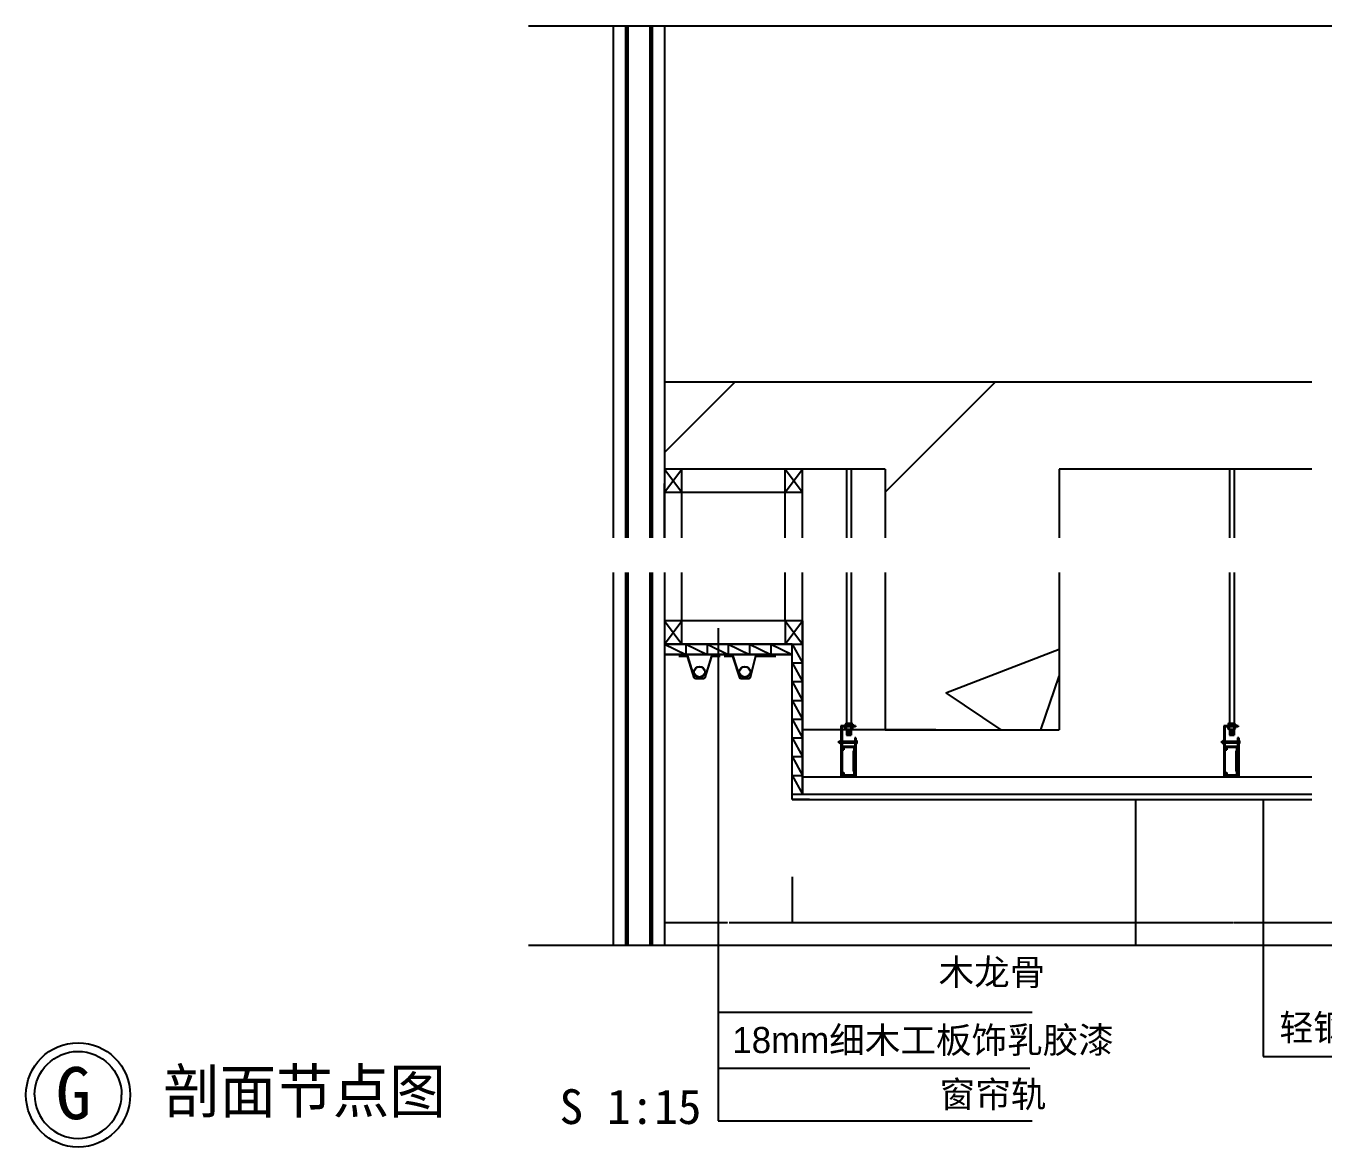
# Model space of a CAD drawing. Header units: metres. Extents: x -105817 to -101851, y -92490 to -90457.
# Drawn here: x -105817 to -103579, y -92444 to -90509 of the extents above; entities that cross this region are included whole.
import ezdxf

# ---------------------------------------------------------------- set-up
doc = ezdxf.new("R2010")
doc.units = ezdxf.units.M
for name, color, linetype in [('10', 8, 'Continuous'), ('12', 1, 'Continuous'), ('15', 2, 'Continuous'), ('18', 4, 'Continuous'), ('20', 1, 'Continuous'), ('3墙体', 2, 'Continuous'), ('4', 3, 'Continuous'), ('4门窗', 3, 'Continuous'), ('5', 3, 'Continuous'), ('7', 7, 'Continuous'), ('8', 7, 'Continuous'), ('8标注', 7, 'Continuous'), ('BHATCH', 8, 'Continuous'), ('家具', 3, 'Continuous')]:
    doc.layers.add(name, color=color, linetype=linetype)
doc.dimstyles.get("Standard").update_dxf_attribs({"dimtxt": 2.5, "dimasz": 2.5, "dimexe": 1.25, "dimexo": 0.625, "dimtad": 1, "dimcen": 2.5, "dimazin": 3, "dimtfac": 1, "dimtmove": 0, "dimatfit": 3})

# ---------------------------------------------------------------- blocks, each defined once
blk = doc.blocks.new('HY-4')
at = {"layer": '20'}
for points in [[(-5, 0, -1), (5, 0, -1)], [(-5, 0, 1), (5, 0, 1)]]:
    blk.add_lwpolyline(points, format="xyb", dxfattribs=at)
blk.add_circle((0, 0), 6, dxfattribs=at)
blk.add_circle((0, 0), 6, dxfattribs=at)
blk = doc.blocks.new('_CLOSEDFILLED')
at = {"color": 0, "linetype": 'BYBLOCK'}
blk.add_solid([(-1, 0.2), (0, 0), (-1, -0.2)], dxfattribs=at)
blk = doc.blocks.new('*D2')
for p, q in [((-104495.43, -91977.33), (-104495.43, -92056.58)), ((-102973.39, -91980.74), (-102973.39, -92056.58)), ((-103734.91, -92056.58), (-104495.68, -92056.58)), ((-102973.14, -92056.58), (-103733.91, -92056.58))]:
    blk.add_line(p, q)
at = {"layer": 'Defpoints'}
for p in [(-104495.43, -91977.33), (-102973.39, -91980.74), (-102973.39, -92056.58)]:
    blk.add_point(p, dxfattribs=at)
at = {"layer": '7', "xscale": 0.25, "yscale": 0.25}
blk.add_blockref('_CLOSEDFILLED', (-104495.43, -92056.58), dxfattribs=at)
at = {"layer": '7', "xscale": 0.25, "yscale": 0.25, "rotation": 180}
blk.add_blockref('_CLOSEDFILLED', (-102973.39, -92056.58), dxfattribs=at)
at = {"layer": '7', "insert": (-103734.41, -92056.58), "char_height": 1, "attachment_point": 5}
blk.add_mtext('N', dxfattribs=at)
blk = doc.blocks.new('*D3')
for p, q in [((-104715.43, -91980.74), (-104715.43, -92056.58)), ((-104495.43, -91977.33), (-104495.43, -92056.58)), ((-104606.93, -92056.58), (-104715.68, -92056.58)), ((-104495.18, -92056.58), (-104603.93, -92056.58))]:
    blk.add_line(p, q)
at = {"layer": 'Defpoints'}
for p in [(-104715.43, -91980.74), (-104495.43, -91977.33), (-104495.43, -92056.58)]:
    blk.add_point(p, dxfattribs=at)
at = {"layer": '7', "xscale": 0.25, "yscale": 0.25}
blk.add_blockref('_CLOSEDFILLED', (-104715.43, -92056.58), dxfattribs=at)
at = {"layer": '7', "xscale": 0.25, "yscale": 0.25, "rotation": 180}
blk.add_blockref('_CLOSEDFILLED', (-104495.43, -92056.58), dxfattribs=at)
at = {"layer": '7', "insert": (-104605.43, -92056.58), "char_height": 1, "attachment_point": 5}
blk.add_mtext('220', dxfattribs=at)

msp = doc.modelspace()

# ---------------------------------------------------------------- hatches: boundary and pattern name
at = {"layer": '10'}
h = msp.add_hatch(dxfattribs=at)
h.set_pattern_fill('ANSI32', scale=100)
h.paths.add_polyline_path([(-102483.46, -91151.87), (-102505.77, -91151.87), (-102520.58, -91154.04), (-102520.58, -91149.02), (-102505.77, -91146.85), (-102505.77, -91144.11), (-102520.58, -91141.94), (-102520.58, -91136.93), (-102505.77, -91139.09), (-102483.46, -91139.09), (-102483.46, -91123.65), (-103538.73, -91123.65), (-103538.73, -91273.65), (-102949.13, -91273.65), (-102949.13, -91251.34), (-102951.3, -91236.52), (-102946.28, -91236.52), (-102944.11, -91251.34), (-102941.37, -91251.34), (-102939.2, -91236.52), (-102934.18, -91236.52), (-102936.35, -91251.34), (-102936.35, -91273.65), (-102921.39, -91273.65), (-102783.46, -91273.65), (-102783.46, -91392.06), (-102483.46, -91392.06)])
h.paths.add_polyline_path([(-102938.75, -91233.25), (-102937.18, -91233.25), (-102938.75, -91231.69)])
h.paths.add_polyline_path([(-102523.86, -91141.49), (-102523.86, -91139.92), (-102525.42, -91141.49)])
h.paths.add_polyline_path([(-103598.73, -91123.65), (-104715.43, -91123.65), (-104715.43, -91273.65), (-103598.73, -91273.65)])
h.paths.add_polyline_path([(-104034.81, -91273.65), (-104334.81, -91273.65), (-104334.81, -91392.06), (-104034.81, -91392.06)])
h.paths.add_polyline_path([(-104034.81, -91452.06), (-104334.81, -91452.06), (-104334.81, -91723.65), (-104034.81, -91723.65)])
h.paths.add_polyline_path([(-102483.46, -91509.28), (-102505.77, -91509.28), (-102520.58, -91511.45), (-102520.58, -91506.43), (-102505.77, -91504.27), (-102505.77, -91501.52), (-102520.58, -91499.36), (-102520.58, -91494.34), (-102505.77, -91496.5), (-102483.46, -91496.5), (-102483.46, -91452.06), (-102783.46, -91452.06), (-102783.46, -91723.65), (-102483.46, -91723.65), (-102483.46, -91723.65), (-102483.46, -91723.65)])
h.paths.add_polyline_path([(-102523.86, -91498.9), (-102523.86, -91497.34), (-102525.42, -91498.9)])
h = msp.add_hatch(dxfattribs=at)
h.set_pattern_fill('AR-CONC', scale=12)
h.paths.add_polyline_path([(-103598.73, -91123.65), (-104715.43, -91123.65), (-104715.43, -91273.65), (-103598.73, -91273.65)])
h = msp.add_hatch(dxfattribs=at)
h.set_pattern_fill('AR-CONC', scale=12)
h.paths.add_polyline_path([(-102783.46, -91452.06), (-102783.46, -91723.65), (-102483.46, -91723.65), (-102483.46, -91723.65), (-102483.46, -91723.65), (-102483.46, -91509.28), (-102505.77, -91509.28), (-102523.86, -91511.93), (-102523.86, -91508.45), (-102526.22, -91506.09), (-102526.22, -91496.06), (-102520.58, -91497.84), (-102520.58, -91494.34), (-102505.77, -91496.5), (-102483.46, -91496.5), (-102483.46, -91452.06)])
h.paths.add_polyline_path([(-102483.46, -91392.06), (-102483.46, -91151.87), (-102505.77, -91151.87), (-102523.86, -91154.52), (-102523.86, -91151.04), (-102526.22, -91148.68), (-102526.22, -91138.65), (-102520.58, -91140.43), (-102520.58, -91136.93), (-102505.77, -91139.09), (-102483.46, -91139.09), (-102483.46, -91123.65), (-103538.73, -91123.65), (-103538.73, -91273.65), (-102949.13, -91273.65), (-102949.13, -91251.34), (-102951.78, -91233.25), (-102948.3, -91233.25), (-102945.94, -91230.89), (-102935.91, -91230.89), (-102937.69, -91236.52), (-102934.18, -91236.52), (-102936.35, -91251.34), (-102936.35, -91273.65), (-102921.39, -91273.65), (-102783.46, -91273.65), (-102783.46, -91392.06)])
h.paths.add_polyline_path([(-104334.81, -91452.06), (-104334.81, -91723.65), (-104034.81, -91723.65), (-104034.81, -91452.06)])
h = msp.add_hatch(dxfattribs=at)
h.set_pattern_fill('AR-CONC', scale=12)
h.paths.add_polyline_path([(-104034.81, -91273.65), (-104334.81, -91273.65), (-104334.81, -91392.06), (-104034.81, -91392.06)])
h = msp.add_hatch(dxfattribs=at)
h.set_pattern_fill('DOTS', scale=80)
h.paths.add_polyline_path([(-102970.39, -91834.65), (-103538.73, -91834.65), (-103538.73, -91843.65), (-102970.39, -91843.65)])
h.paths.add_polyline_path([(-103598.73, -91834.65), (-104495.43, -91834.65), (-104495.43, -91843.65), (-104465.43, -91843.65), (-103598.73, -91843.65)])

# ---------------------------------------------------------------- linework, layer by layer
for p, q in [((-104715.43, -91575.65), (-104678.77, -91593.65)), ((-104678.77, -91575.65), (-104642.1, -91593.65)), ((-104678.77, -91575.65), (-104678.77, -91593.65)), ((-104642.1, -91575.65), (-104605.43, -91593.65)), ((-104642.1, -91575.65), (-104642.1, -91593.65)), ((-104605.43, -91575.65), (-104568.77, -91593.65)), ((-104605.43, -91575.65), (-104605.43, -91593.65)), ((-104568.77, -91575.65), (-104532.1, -91593.65)), ((-104568.77, -91575.65), (-104568.77, -91593.65)), ((-104532.1, -91575.65), (-104495.43, -91593.65)), ((-104532.1, -91575.65), (-104532.1, -91593.65)), ((-104495.43, -91575.65), (-104477.43, -91608.02)), ((-104495.43, -91608.02), (-104477.43, -91640.4)), ((-104495.43, -91608.02), (-104477.43, -91608.02)), ((-104477.43, -91831.65), (-104477.43, -91603.65)), ((-104495.43, -91640.4), (-104477.43, -91672.77)), ((-104495.43, -91640.4), (-104477.43, -91640.4)), ((-104495.43, -91672.77), (-104477.43, -91705.15)), ((-104495.43, -91672.77), (-104477.43, -91672.77)), ((-104495.43, -91705.15), (-104477.43, -91737.52)), ((-104495.43, -91705.15), (-104477.43, -91705.15)), ((-104247.43, -91723.65), (-104477.43, -91723.65)), ((-104495.43, -91737.52), (-104477.43, -91769.9)), ((-104495.43, -91737.52), (-104477.43, -91737.52)), ((-104495.43, -91769.9), (-104477.43, -91802.27)), ((-104495.43, -91769.9), (-104477.43, -91769.9)), ((-104495.43, -91802.27), (-104477.43, -91834.65)), ((-104495.43, -91802.27), (-104477.43, -91802.27)), ((-103902.81, -91843.65), (-103902.81, -92095.37))]:
    msp.add_line(p, q, dxfattribs=at)
at = {"layer": '12'}
for p, q in [((-104715.43, -91575.65), (-104477.43, -91575.65)), ((-104495.43, -91834.65), (-103598.73, -91834.65))]:
    msp.add_line(p, q, dxfattribs=at)
at = {"layer": '15'}
for p, q in [((-104715.43, -91392.06), (-104715.43, -91298.73)), ((-104495.43, -91843.65), (-104495.43, -91575.65)), ((-104495.43, -91593.65), (-104715.43, -91593.65))]:
    msp.add_line(p, q, dxfattribs=at)
at = {"layer": '18'}
for p, q in [((-103598.73, -91123.65), (-104715.43, -91123.65)), ((-104334.81, -91273.65), (-104715.43, -91273.65)), ((-104334.81, -91273.65), (-104334.81, -91392.06)), ((-104034.81, -91273.65), (-104034.81, -91392.06)), ((-103598.73, -91273.65), (-104034.81, -91273.65)), ((-104034.81, -91273.65), (-104034.81, -91392.06)), ((-104334.81, -91452.06), (-104334.81, -91723.65)), ((-104034.81, -91452.06), (-104034.81, -91723.65)), ((-104034.81, -91452.06), (-104034.81, -91723.65)), ((-104334.81, -91723.65), (-104034.81, -91723.65)), ((-104334.81, -91723.65), (-104034.81, -91723.65))]:
    msp.add_line(p, q, dxfattribs=at)
at = {"layer": '20'}
for p, q in [((-104950.02, -90509.05), (-103559.83, -90509.05)), ((-104950.02, -92095.37), (-103559.83, -92095.37))]:
    msp.add_line(p, q, dxfattribs=at)
at = {"layer": '3墙体'}
for p, q in [((-104715.43, -91593.65), (-104495.43, -91593.65)), ((-104465.43, -91843.65), (-104495.43, -91843.65)), ((-104495.43, -91843.65), (-103598.73, -91843.65))]:
    msp.add_line(p, q, dxfattribs=at)
at = {"layer": '4'}
for p, q in [((-104803.91, -90509.05), (-104803.91, -91392.06)), ((-104715.43, -90509.05), (-104715.43, -91392.06)), ((-104715.43, -91313.65), (-104685.43, -91273.65)), ((-104715.43, -91273.65), (-104685.43, -91313.65)), ((-104715.43, -91273.65), (-104715.43, -91392.06)), ((-104685.43, -91392.06), (-104685.43, -91273.65)), ((-104507.43, -91313.65), (-104477.43, -91273.65)), ((-104507.43, -91273.65), (-104477.43, -91313.65)), ((-104507.43, -91313.65), (-104507.43, -91273.65)), ((-104477.43, -91392.06), (-104477.43, -91273.65)), ((-104715.43, -91313.65), (-104477.43, -91313.65)), ((-104507.43, -91392.06), (-104507.43, -91313.65)), ((-104803.91, -91452.06), (-104803.91, -92095.37)), ((-104715.43, -91452.06), (-104715.43, -92095.37)), ((-104715.43, -91452.06), (-104715.43, -91575.65)), ((-104685.43, -91575.65), (-104685.43, -91452.06)), ((-104507.43, -91535.65), (-104507.43, -91452.06)), ((-104477.43, -91575.65), (-104477.43, -91452.06)), ((-104477.43, -91535.65), (-104715.43, -91535.65)), ((-104715.43, -91575.65), (-104685.43, -91535.65)), ((-104715.43, -91535.65), (-104685.43, -91575.65)), ((-104715.43, -91535.65), (-104715.43, -91575.65)), ((-104507.43, -91575.65), (-104477.43, -91535.65)), ((-104507.43, -91535.65), (-104477.43, -91575.65)), ((-104495.43, -91575.65), (-104715.43, -91575.65)), ((-104715.43, -91575.65), (-104685.43, -91575.65))]:
    msp.add_line(p, q, dxfattribs=at)
msp.add_lwpolyline([(-104507.43, -91575.65), (-104477.43, -91575.65), (-104477.43, -91535.65), (-104507.43, -91535.65)], close=True, dxfattribs=at)
at = {"layer": '4门窗'}
msp.add_line((-104477.43, -91535.65), (-104477.43, -91834.65), dxfattribs=at)
at = {"layer": '5'}
msp.add_line((-104477.43, -91804.65), (-103598.73, -91804.65), dxfattribs=at)
at = {"layer": 'BHATCH'}
for p, q in [((-104782.98, -90509.05), (-104782.98, -91392.06)), ((-104780.98, -90509.05), (-104780.98, -91392.06)), ((-104778.98, -90509.05), (-104778.98, -91392.06)), ((-104740.56, -90509.05), (-104740.56, -91392.06)), ((-104738.56, -90509.05), (-104738.56, -91392.06)), ((-104736.56, -90509.05), (-104736.56, -91392.06)), ((-104782.98, -91452.06), (-104782.98, -92095.37)), ((-104780.98, -91452.06), (-104780.98, -92095.37)), ((-104778.98, -91452.06), (-104778.98, -92095.37)), ((-104740.56, -91452.06), (-104740.56, -92095.37)), ((-104738.56, -91452.06), (-104738.56, -92095.37)), ((-104736.56, -91452.06), (-104736.56, -92095.37))]:
    msp.add_line(p, q, dxfattribs=at)
at = {"layer": '家具'}
for p, q in [((-104401.26, -91273.65), (-104401.26, -91392.06)), ((-104393.26, -91273.65), (-104393.26, -91392.06)), ((-103740.72, -91273.65), (-103740.72, -91392.06)), ((-103732.72, -91273.65), (-103732.72, -91392.06)), ((-104401.26, -91452.06), (-104401.26, -91712.78)), ((-104393.26, -91452.06), (-104393.26, -91712.78)), ((-103740.72, -91452.06), (-103740.72, -91712.78)), ((-103732.72, -91452.06), (-103732.72, -91712.78)), ((-104675.69, -91596.17), (-104664.12, -91633.32)), ((-104675.69, -91596.89), (-104664.12, -91634.04)), ((-104634.55, -91596.17), (-104646.12, -91633.32)), ((-104634.55, -91596.89), (-104646.12, -91634.04)), ((-104597.42, -91596.17), (-104585.84, -91633.32)), ((-104597.42, -91596.89), (-104585.84, -91634.04)), ((-104558.27, -91596.17), (-104567.85, -91633.32)), ((-104558.27, -91596.89), (-104567.85, -91634.04)), ((-104402.45, -91712.81), (-104401.26, -91712.81)), ((-104393.26, -91712.58), (-104401.26, -91712.58)), ((-104401.26, -91712.81), (-104392.06, -91712.81)), ((-103741.91, -91712.81), (-103740.72, -91712.81)), ((-103732.72, -91712.58), (-103740.72, -91712.58)), ((-103740.72, -91712.81), (-103731.53, -91712.81)), ((-104386.27, -91716.65), (-104411.27, -91716.65)), ((-104411.27, -91716.65), (-104411.27, -91804.65)), ((-104386.27, -91718.65), (-104409.27, -91718.65)), ((-104409.27, -91718.65), (-104409.27, -91802.65)), ((-104403.64, -91714), (-104403.64, -91716.69)), ((-104403.64, -91721.26), (-104403.64, -91718.58)), ((-104402.45, -91722.45), (-104401.26, -91722.45)), ((-104401.26, -91714), (-104401.26, -91716.69)), ((-104401.26, -91716.69), (-104401.26, -91716.71)), ((-104401.26, -91721.26), (-104401.26, -91718.58)), ((-104401.26, -91722.45), (-104401.26, -91732.64)), ((-104401.26, -91722.45), (-104392.06, -91722.45)), ((-104401.26, -91723.22), (-104393.26, -91724)), ((-104393.26, -91724.16), (-104401.26, -91723.99)), ((-104401.26, -91724.1), (-104393.26, -91724.83)), ((-104393.26, -91725.03), (-104401.26, -91725.03)), ((-104401.26, -91725.11), (-104393.26, -91725.7)), ((-104393.26, -91725.89), (-104401.26, -91726.08)), ((-104401.26, -91726.18), (-104393.26, -91726.96)), ((-104393.26, -91727.1), (-104401.26, -91726.93)), ((-104401.26, -91727.05), (-104393.26, -91727.78)), ((-104393.26, -91727.96), (-104401.26, -91727.96)), ((-104401.26, -91728.06), (-104393.26, -91728.65)), ((-104393.26, -91728.82), (-104401.26, -91729)), ((-104401.26, -91729.08), (-104393.26, -91729.4)), ((-104401.26, -91729.99), (-104393.26, -91729.67)), ((-104393.26, -91730.25), (-104401.26, -91730.06)), ((-104401.26, -91731.01), (-104393.26, -91730.42)), ((-104393.26, -91731.11), (-104401.26, -91731.11)), ((-104401.26, -91732.01), (-104393.26, -91731.28)), ((-104393.26, -91731.96), (-104401.26, -91732.14)), ((-104401.26, -91732.64), (-104393.26, -91732.64)), ((-104393.26, -91714), (-104393.26, -91716.69)), ((-104393.26, -91716.69), (-104393.26, -91716.71)), ((-104393.26, -91721.26), (-104393.26, -91718.58)), ((-104393.26, -91722.45), (-104393.26, -91732.64)), ((-104390.87, -91714), (-104390.87, -91716.69)), ((-104390.87, -91721.26), (-104390.87, -91718.58)), ((-104386.27, -91716.65), (-104386.27, -91718.65)), ((-103750.73, -91716.65), (-103750.73, -91804.65)), ((-103725.73, -91716.65), (-103750.73, -91716.65)), ((-103748.73, -91718.65), (-103748.73, -91802.65)), ((-103725.73, -91718.65), (-103748.73, -91718.65)), ((-103743.1, -91714), (-103743.1, -91716.69)), ((-103743.1, -91721.26), (-103743.1, -91718.58)), ((-103741.91, -91722.45), (-103740.72, -91722.45)), ((-103740.72, -91714), (-103740.72, -91716.69)), ((-103740.72, -91716.69), (-103740.72, -91716.71)), ((-103740.72, -91721.26), (-103740.72, -91718.58)), ((-103740.72, -91722.45), (-103731.53, -91722.45)), ((-103740.72, -91722.45), (-103740.72, -91732.64)), ((-103740.72, -91723.22), (-103732.72, -91724)), ((-103732.72, -91724.16), (-103740.72, -91723.99)), ((-103740.72, -91724.1), (-103732.72, -91724.83)), ((-103732.72, -91725.03), (-103740.72, -91725.03)), ((-103740.72, -91725.11), (-103732.72, -91725.7)), ((-103732.72, -91725.89), (-103740.72, -91726.08)), ((-103740.72, -91726.18), (-103732.72, -91726.96)), ((-103732.72, -91727.1), (-103740.72, -91726.93)), ((-103740.72, -91727.05), (-103732.72, -91727.78)), ((-103732.72, -91727.96), (-103740.72, -91727.96)), ((-103740.72, -91728.06), (-103732.72, -91728.65)), ((-103732.72, -91728.82), (-103740.72, -91729)), ((-103740.72, -91729.08), (-103732.72, -91729.4)), ((-103740.72, -91729.99), (-103732.72, -91729.67)), ((-103732.72, -91730.25), (-103740.72, -91730.06)), ((-103740.72, -91731.01), (-103732.72, -91730.42)), ((-103732.72, -91731.11), (-103740.72, -91731.11)), ((-103740.72, -91732.01), (-103732.72, -91731.28)), ((-103732.72, -91731.96), (-103740.72, -91732.14)), ((-103740.72, -91732.64), (-103732.72, -91732.64)), ((-103732.72, -91714), (-103732.72, -91716.69)), ((-103732.72, -91716.69), (-103732.72, -91716.71)), ((-103732.72, -91721.26), (-103732.72, -91718.58)), ((-103732.72, -91722.45), (-103732.72, -91732.64)), ((-103730.33, -91714), (-103730.33, -91716.69)), ((-103730.33, -91721.26), (-103730.33, -91718.58)), ((-103725.73, -91716.65), (-103725.73, -91718.65)), ((-104414.47, -91746.21), (-104414.47, -91743.21)), ((-104414.47, -91743.21), (-104412.72, -91743.21)), ((-104414.47, -91746.21), (-104412.72, -91746.21)), ((-104414.14, -91743.21), (-104413.62, -91746.21)), ((-104413.88, -91743.21), (-104413.35, -91746.21)), ((-104413.44, -91743.21), (-104412.92, -91746.21)), ((-104413.18, -91743.21), (-104412.65, -91746.21)), ((-104412.72, -91742.77), (-104412.72, -91746.66)), ((-104412.28, -91742.32), (-104411.27, -91742.32)), ((-104412.28, -91743.21), (-104411.27, -91743.21)), ((-104412.28, -91746.21), (-104411.27, -91746.21)), ((-104412.28, -91747.11), (-104411.27, -91747.11)), ((-104411.27, -91742.32), (-104411.27, -91747.11)), ((-104410.47, -91743.21), (-104387.27, -91743.21)), ((-104410.47, -91743.21), (-104409.94, -91746.21)), ((-104410.47, -91746.21), (-104387.27, -91746.21)), ((-104410.2, -91743.21), (-104409.68, -91746.21)), ((-104409.77, -91743.21), (-104409.24, -91746.21)), ((-104409.5, -91743.21), (-104408.98, -91746.21)), ((-104409.07, -91743.21), (-104408.54, -91746.21)), ((-104408.8, -91743.21), (-104408.28, -91746.21)), ((-104408.37, -91743.21), (-104407.84, -91746.21)), ((-104408.1, -91743.21), (-104407.58, -91746.21)), ((-104407.67, -91743.21), (-104407.14, -91746.21)), ((-104407.4, -91743.21), (-104406.88, -91746.21)), ((-104387.27, -91752.65), (-104407.27, -91752.65)), ((-104407.27, -91752.65), (-104407.27, -91758.15)), ((-104406.97, -91743.21), (-104406.44, -91746.21)), ((-104406.7, -91743.21), (-104406.18, -91746.21)), ((-104406.27, -91743.21), (-104405.74, -91746.21)), ((-104406.07, -91753.85), (-104406.07, -91758.15)), ((-104388.47, -91753.85), (-104406.07, -91753.85)), ((-104406, -91743.21), (-104405.48, -91746.21)), ((-104388.47, -91759.16), (-104388.47, -91753.85)), ((-104387.27, -91737.65), (-104387.27, -91802.65)), ((-104385.27, -91737.65), (-104387.27, -91737.65)), ((-104387.27, -91759.68), (-104387.27, -91752.65)), ((-104385.27, -91737.65), (-104385.27, -91804.65)), ((-104385.27, -91742.32), (-104385.27, -91747.11)), ((-104384.26, -91742.32), (-104385.27, -91742.32)), ((-104384.26, -91743.21), (-104385.27, -91743.21)), ((-104385.27, -91743.21), (-104384.26, -91743.21)), ((-104384.26, -91746.21), (-104385.27, -91746.21)), ((-104385.27, -91746.21), (-104384.26, -91746.21)), ((-104384.26, -91747.11), (-104385.27, -91747.11)), ((-104383.82, -91742.77), (-104383.82, -91746.66)), ((-103753.93, -91743.21), (-103752.19, -91743.21)), ((-103753.93, -91746.21), (-103753.93, -91743.21)), ((-103753.93, -91746.21), (-103752.19, -91746.21)), ((-103753.6, -91743.21), (-103753.08, -91746.21)), ((-103753.34, -91743.21), (-103752.81, -91746.21)), ((-103752.9, -91743.21), (-103752.38, -91746.21)), ((-103752.64, -91743.21), (-103752.11, -91746.21)), ((-103752.19, -91742.77), (-103752.19, -91746.66)), ((-103751.74, -91742.32), (-103750.73, -91742.32)), ((-103751.74, -91743.21), (-103750.73, -91743.21)), ((-103751.74, -91746.21), (-103750.73, -91746.21)), ((-103751.74, -91747.11), (-103750.73, -91747.11)), ((-103750.73, -91742.32), (-103750.73, -91747.11)), ((-103749.93, -91743.21), (-103749.41, -91746.21)), ((-103749.93, -91743.21), (-103726.73, -91743.21)), ((-103749.93, -91746.21), (-103726.73, -91746.21)), ((-103749.67, -91743.21), (-103749.14, -91746.21)), ((-103749.23, -91743.21), (-103748.71, -91746.21)), ((-103748.97, -91743.21), (-103748.44, -91746.21)), ((-103748.53, -91743.21), (-103748.01, -91746.21)), ((-103748.27, -91743.21), (-103747.74, -91746.21)), ((-103747.83, -91743.21), (-103747.31, -91746.21)), ((-103747.57, -91743.21), (-103747.04, -91746.21)), ((-103747.13, -91743.21), (-103746.61, -91746.21)), ((-103746.87, -91743.21), (-103746.34, -91746.21)), ((-103746.73, -91752.65), (-103746.73, -91758.15)), ((-103726.73, -91752.65), (-103746.73, -91752.65)), ((-103746.43, -91743.21), (-103745.91, -91746.21)), ((-103746.17, -91743.21), (-103745.64, -91746.21)), ((-103745.73, -91743.21), (-103745.21, -91746.21)), ((-103727.93, -91753.85), (-103745.53, -91753.85)), ((-103745.53, -91753.85), (-103745.53, -91758.15)), ((-103745.47, -91743.21), (-103744.94, -91746.21)), ((-103727.93, -91759.16), (-103727.93, -91753.85)), ((-103724.73, -91737.65), (-103726.73, -91737.65)), ((-103726.73, -91737.65), (-103726.73, -91802.65)), ((-103726.73, -91759.68), (-103726.73, -91752.65)), ((-103724.73, -91737.65), (-103724.73, -91804.65)), ((-103723.72, -91742.32), (-103724.73, -91742.32)), ((-103724.73, -91742.32), (-103724.73, -91747.11)), ((-103724.73, -91743.21), (-103723.72, -91743.21)), ((-103723.72, -91743.21), (-103724.73, -91743.21)), ((-103724.73, -91746.21), (-103723.72, -91746.21)), ((-103723.72, -91746.21), (-103724.73, -91746.21)), ((-103723.72, -91747.11), (-103724.73, -91747.11)), ((-103723.28, -91742.77), (-103723.28, -91746.66)), ((-104407.27, -91758.15), (-104406.07, -91758.15)), ((-104388.47, -91759.16), (-104389.47, -91760.09)), ((-104389.47, -91795.2), (-104389.47, -91760.09)), ((-104387.27, -91759.68), (-104388.27, -91760.61)), ((-104388.27, -91794.68), (-104388.27, -91760.61)), ((-103746.73, -91758.15), (-103745.53, -91758.15)), ((-103727.93, -91759.16), (-103728.93, -91760.09)), ((-103728.93, -91795.2), (-103728.93, -91760.09)), ((-103726.73, -91759.68), (-103727.73, -91760.61)), ((-103727.73, -91794.68), (-103727.73, -91760.61)), ((-104387.27, -91802.65), (-104409.27, -91802.65)), ((-104407.27, -91797.15), (-104406.07, -91797.15)), ((-104407.27, -91797.15), (-104407.27, -91802.65)), ((-104407.27, -91802.65), (-104387.27, -91802.65)), ((-104406.07, -91797.15), (-104406.07, -91801.45)), ((-104406.07, -91801.45), (-104388.47, -91801.45)), ((-104388.47, -91796.13), (-104389.47, -91795.2)), ((-104388.47, -91801.45), (-104388.47, -91796.13)), ((-104387.27, -91795.61), (-104388.27, -91794.68)), ((-104387.27, -91802.65), (-104387.27, -91795.61)), ((-103726.73, -91802.65), (-103748.73, -91802.65)), ((-103746.73, -91797.15), (-103746.73, -91802.65)), ((-103746.73, -91797.15), (-103745.53, -91797.15)), ((-103746.73, -91802.65), (-103726.73, -91802.65)), ((-103745.53, -91797.15), (-103745.53, -91801.45)), ((-103745.53, -91801.45), (-103727.93, -91801.45)), ((-103727.93, -91796.13), (-103728.93, -91795.2)), ((-103727.93, -91801.45), (-103727.93, -91796.13)), ((-103726.73, -91795.61), (-103727.73, -91794.68)), ((-103726.73, -91802.65), (-103726.73, -91795.61)), ((-104385.27, -91804.65), (-104411.27, -91804.65)), ((-103724.73, -91804.65), (-103750.73, -91804.65))]:
    msp.add_line(p, q, dxfattribs=at)
for points in [[(-104619.48, -91596.17), (-104634.55, -91596.17), (-104646.12, -91633.32, -0.33), (-104648.51, -91635.08), (-104661.73, -91635.08, -0.33), (-104664.12, -91633.32), (-104675.69, -91596.17), (-104690.76, -91596.17)], [(-104619.48, -91596.89), (-104634.55, -91596.89), (-104646.12, -91634.04, -0.33), (-104648.51, -91635.8), (-104661.73, -91635.8, -0.33), (-104664.12, -91634.04), (-104675.69, -91596.89), (-104690.76, -91596.89)], [(-104523.21, -91596.17), (-104558.27, -91596.17), (-104567.85, -91633.32, -0.33), (-104570.23, -91635.08), (-104583.45, -91635.08, -0.33), (-104585.84, -91633.32), (-104597.42, -91596.17), (-104612.48, -91596.17)], [(-104523.21, -91596.89), (-104558.27, -91596.89), (-104567.85, -91634.04, -0.33), (-104570.23, -91635.8), (-104583.45, -91635.8, -0.33), (-104585.84, -91634.04), (-104597.42, -91596.89), (-104612.48, -91596.89)]]:
    msp.add_lwpolyline(points, format="xyb", dxfattribs=at)
for centre in [(-104655.12, -91623.33), (-104655.12, -91624.05), (-104576.84, -91623.33), (-104576.84, -91624.05)]:
    msp.add_circle(centre, 9.17, dxfattribs=at)
for centre, radius, start, end in [((-104402.45, -91714), 1.19, 90, 180), ((-104402.45, -91714), 1.19, 0, 90), ((-104400.06, -91714), 1.19, 90, 180), ((-104394.45, -91714), 1.19, 0, 90), ((-104392.06, -91714), 1.19, 90, 180), ((-104392.06, -91714), 1.19, 0, 90), ((-103741.91, -91714), 1.19, 90, 180), ((-103741.91, -91714), 1.19, 0, 90), ((-103739.53, -91714), 1.19, 90, 180), ((-103733.91, -91714), 1.19, 0, 90), ((-103731.53, -91714), 1.19, 90, 180), ((-103731.53, -91714), 1.19, 0, 90), ((-104402.45, -91721.26), 1.19, 180, 270), ((-104402.45, -91721.26), 1.19, 270, 0), ((-104400.06, -91721.26), 1.19, 180, 270), ((-104394.45, -91721.26), 1.19, 270, 0), ((-104392.06, -91721.26), 1.19, 180, 270), ((-104392.06, -91721.26), 1.19, 270, 0), ((-103741.91, -91721.26), 1.19, 180, 270), ((-103741.91, -91721.26), 1.19, 270, 0), ((-103739.53, -91721.26), 1.19, 180, 270), ((-103733.91, -91721.26), 1.19, 270, 0), ((-103731.53, -91721.26), 1.19, 180, 270), ((-103731.53, -91721.26), 1.19, 270, 0), ((-104412.28, -91742.77), 0.45, 90, 180), ((-104412.28, -91742.77), 0.45, 180, 270), ((-104412.28, -91743.66), 0.45, 90, 180), ((-104412.28, -91745.77), 0.45, 180, 270), ((-104412.28, -91746.66), 0.45, 90, 180), ((-104412.28, -91746.66), 0.45, 180, 270), ((-104384.26, -91742.77), 0.45, 0, 90), ((-104384.26, -91742.77), 0.45, 270, 0), ((-104384.26, -91743.66), 0.45, 0, 90), ((-104384.26, -91745.77), 0.45, 270, 0), ((-104384.26, -91746.66), 0.45, 0, 90), ((-104384.26, -91746.66), 0.45, 270, 0), ((-103751.74, -91742.77), 0.45, 90, 180), ((-103751.74, -91742.77), 0.45, 180, 270), ((-103751.74, -91743.66), 0.45, 90, 180), ((-103751.74, -91745.77), 0.45, 180, 270), ((-103751.74, -91746.66), 0.45, 90, 180), ((-103751.74, -91746.66), 0.45, 180, 270), ((-103723.72, -91742.77), 0.45, 0, 90), ((-103723.72, -91742.77), 0.45, 270, 0), ((-103723.72, -91743.66), 0.45, 0, 90), ((-103723.72, -91745.77), 0.45, 270, 0), ((-103723.72, -91746.66), 0.45, 0, 90), ((-103723.72, -91746.66), 0.45, 270, 0)]:
    msp.add_arc(centre, radius, start, end, dxfattribs=at)

# ---------------------------------------------------------------- block references
at = {"layer": '8', "xscale": 15, "yscale": 15, "zscale": 15}
msp.add_blockref('HY-4', (-105727.28, -92353.58), dxfattribs=at)

# ---------------------------------------------------------------- texts
for s, height, p in [('G', 90, (-105765.94, -92395.47)), ('剖面节点图', 75, (-105580.38, -92384.63)), ('S 1:15', 60, (-104896.69, -92403.82))]:
    msp.add_text(s, height=height).set_placement(p)
at = {"layer": '10', "char_height": 45, "attachment_point": 1}
for s, insert in [('\\f幼圆|b0|i0|c134|p49;\\C7;木龙骨', (-104242.67, -92119.4)), ('轻钢龙骨石膏板乳胶漆吊顶', (-103654.47, -92214.79)), ('\\f幼圆|b0|i0|c134|p49;\\C7;18mm细木工板饰乳胶漆', (-104598.53, -92236.39)), ('\\f幼圆|b0|i0|c134|p49;\\C7;窗帘轨', (-104240.8, -92330.06))]:
    msp.add_mtext(s, dxfattribs=dict(at, insert=insert))

# ---------------------------------------------------------------- dimensions: what is measured, and where the dimension line sits
at = {"layer": '7'}
dim = msp.add_linear_dim(base=(-104495.43, -92056.58), p1=(-104495.43, -91977.33), p2=(-104715.43, -91980.74), dimstyle='Standard', dxfattribs=at)
dim.commit()
dim.dimension.update_dxf_attribs({"geometry": '*D3', "text_midpoint": (-104605.43, -92056.58)})
dim = msp.add_linear_dim(base=(-102973.39, -92056.58), p1=(-102973.39, -91980.74), p2=(-104495.43, -91977.33), text='N', dimstyle='Standard', dxfattribs=at)
dim.commit()
dim.dimension.update_dxf_attribs({"geometry": '*D2', "text_midpoint": (-103734.41, -92056.58)})

# ---------------------------------------------------------------- leaders
for points in [[(-104622.8, -91548.24), (-104622.8, -92211.03), (-104081.43, -92211.03)], [(-104622.8, -91582.72), (-104622.8, -92307.32), (-104085.08, -92307.32)], [(-104622.8, -91612.6), (-104622.8, -92398.05), (-104081.43, -92398.05)]]:
    msp.add_leader(points, dimstyle='Standard', dxfattribs=at)
at = {"layer": '8标注'}
msp.add_leader([(-103682.63, -91843.65), (-103682.63, -92287.2), (-103134, -92287.2)], dimstyle='Standard', dxfattribs=at)

doc.saveas('drawing.dxf')
